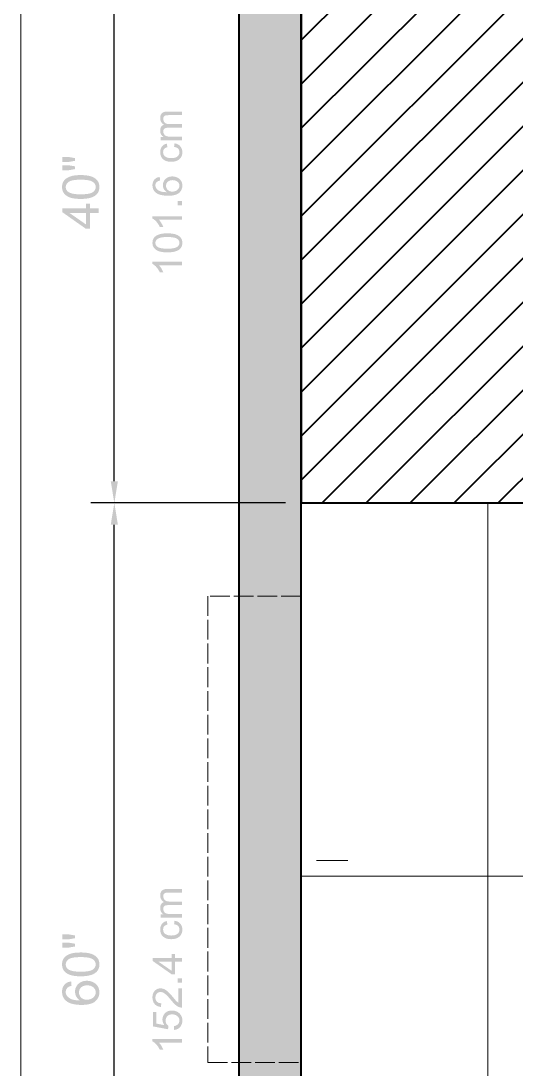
# Model space of a CAD drawing. Header units: inches. Extents: x 0 to 700, y 0 to 895.
# Drawn here: x 0 to 31.8, y 763.6 to 831 of the extents above; entities that cross this region are included whole.
import ezdxf

# ---------------------------------------------------------------- set-up
doc = ezdxf.new("R2010")
doc.units = ezdxf.units.IN
doc.header["$MEASUREMENT"] = 0
doc.linetypes.add('DASHED', pattern=[1.524, 1.27, -0.254])
for name, color, linetype, lineweight in [('A-COORD-HOLD', 7, 'Continuous', 13), ('A-DIMS-IMP', 7, 'Continuous', 13), ('A-DIMS-MET', 7, 'Continuous', 13), ('A-ELEV-LINE', 7, 'Continuous', 13), ('A-FIXT-PLMB', 7, 'Continuous', 18), ('A-FLOR-PATT', 7, 'Continuous', 13), ('A-WALL-EXIST', 7, 'Continuous', 40), ('A-WALL-NEW', 7, 'Continuous', 40)]:
    doc.layers.add(name, color=color, linetype=linetype, lineweight=lineweight)

msp = doc.modelspace()

# ---------------------------------------------------------------- hatches: boundary and pattern name
at = {"layer": 'A-DIMS-IMP'}
h = msp.add_hatch(color=7, dxfattribs=at)
h.paths.add_polyline_path([(5, 818.653), (4.437, 818.653), (4.437, 817.633), (4.173, 817.633), (2.65, 818.706), (2.65, 818.941), (4.173, 818.941), (4.173, 819.259), (4.437, 819.259), (4.437, 818.941), (5, 818.941), (5, 818.653)])
h.paths.add_polyline_path([(4.173, 818.653), (3.113, 818.653), (4.173, 817.917), (4.173, 818.653)])
h.paths.add_polyline_path([(3.841, 819.554), (3.739, 819.555), (3.643, 819.559), (3.551, 819.566), (3.465, 819.575), (3.384, 819.587), (3.307, 819.602), (3.236, 819.619), (3.17, 819.639), (3.108, 819.662), (3.05, 819.687), (2.996, 819.715), (2.945, 819.746), (2.898, 819.779), (2.854, 819.815), (2.815, 819.853), (2.778, 819.894), (2.746, 819.938), (2.718, 819.984), (2.694, 820.033), (2.675, 820.085), (2.66, 820.14), (2.649, 820.197), (2.643, 820.257), (2.64, 820.32), (2.645, 820.411), (2.659, 820.497), (2.683, 820.577), (2.717, 820.652), (2.759, 820.72), (2.809, 820.782), (2.869, 820.838), (2.936, 820.887), (3.012, 820.931), (3.095, 820.97), (3.187, 821.004), (3.286, 821.033), (3.339, 821.046), (3.398, 821.056), (3.46, 821.065), (3.527, 821.073), (3.599, 821.079), (3.675, 821.083), (3.756, 821.085), (3.841, 821.086), (3.942, 821.085), (4.038, 821.081), (4.129, 821.074), (4.215, 821.065), (4.296, 821.053), (4.372, 821.038), (4.443, 821.021), (4.509, 821.001), (4.57, 820.979), (4.629, 820.953), (4.683, 820.926), (4.734, 820.895), (4.781, 820.862), (4.825, 820.826), (4.865, 820.788), (4.901, 820.747), (4.934, 820.703), (4.962, 820.657), (4.986, 820.608), (5.005, 820.556), (5.021, 820.501), (5.031, 820.443), (5.038, 820.383), (5.04, 820.32), (5.036, 820.237), (5.025, 820.159), (5.006, 820.085), (4.979, 820.016), (4.945, 819.952), (4.903, 819.892), (4.854, 819.837), (4.796, 819.786), (4.717, 819.732), (4.627, 819.684), (4.525, 819.644), (4.411, 819.612), (4.286, 819.586), (4.149, 819.568), (4.001, 819.557), (3.841, 819.554)])
h.paths.add_polyline_path([(3.841, 819.85), (3.98, 819.852), (4.106, 819.859), (4.221, 819.869), (4.323, 819.884), (4.413, 819.903), (4.491, 819.926), (4.557, 819.954), (4.611, 819.986), (4.656, 820.02), (4.695, 820.057), (4.728, 820.096), (4.755, 820.137), (4.776, 820.18), (4.791, 820.224), (4.8, 820.271), (4.803, 820.32), (4.8, 820.369), (4.791, 820.415), (4.776, 820.46), (4.755, 820.503), (4.728, 820.544), (4.695, 820.582), (4.656, 820.619), (4.61, 820.654), (4.556, 820.686), (4.49, 820.713), (4.412, 820.737), (4.322, 820.756), (4.22, 820.77), (4.106, 820.781), (3.979, 820.787), (3.841, 820.789), (3.702, 820.787), (3.575, 820.781), (3.461, 820.77), (3.358, 820.756), (3.268, 820.737), (3.19, 820.713), (3.124, 820.686), (3.07, 820.654), (3.025, 820.619), (2.987, 820.582), (2.954, 820.543), (2.927, 820.502), (2.906, 820.459), (2.891, 820.413), (2.882, 820.366), (2.879, 820.317), (2.882, 820.268), (2.89, 820.222), (2.903, 820.179), (2.921, 820.138), (2.945, 820.099), (2.974, 820.064), (3.008, 820.03), (3.048, 819.999), (3.107, 819.964), (3.178, 819.934), (3.26, 819.908), (3.353, 819.887), (3.458, 819.871), (3.574, 819.859), (3.702, 819.852), (3.841, 819.85)])
h.paths.add_polyline_path([(3.482, 821.474), (3.035, 821.394), (2.65, 821.394), (2.65, 821.722), (3.035, 821.722), (3.482, 821.65), (3.482, 821.474)])
h.paths.add_polyline_path([(3.482, 822.005), (3.035, 821.926), (2.65, 821.926), (2.65, 822.255), (3.035, 822.255), (3.482, 822.178), (3.482, 822.005)])
h = msp.add_hatch(color=7, dxfattribs=at)
h.paths.add_polyline_path([(3.225, 769.225), (3.248, 768.938), (3.169, 768.917), (3.101, 768.892), (3.045, 768.862), (3.001, 768.829), (2.972, 768.799), (2.947, 768.767), (2.926, 768.734), (2.908, 768.698), (2.895, 768.661), (2.885, 768.623), (2.88, 768.582), (2.878, 768.54), (2.882, 768.474), (2.897, 768.411), (2.921, 768.353), (2.955, 768.298), (3.01, 768.234), (3.077, 768.177), (3.155, 768.126), (3.245, 768.084), (3.295, 768.065), (3.35, 768.049), (3.411, 768.035), (3.476, 768.024), (3.546, 768.015), (3.622, 768.008), (3.702, 768.004), (3.788, 768.002), (3.714, 768.057), (3.65, 768.118), (3.596, 768.184), (3.552, 768.257), (3.519, 768.333), (3.495, 768.411), (3.48, 768.491), (3.476, 768.573), (3.479, 768.643), (3.489, 768.711), (3.505, 768.777), (3.529, 768.84), (3.559, 768.9), (3.595, 768.957), (3.638, 769.012), (3.688, 769.064), (3.743, 769.111), (3.802, 769.153), (3.865, 769.187), (3.931, 769.216), (4.002, 769.238), (4.076, 769.254), (4.155, 769.263), (4.237, 769.267), (4.346, 769.261), (4.45, 769.243), (4.551, 769.213), (4.648, 769.171), (4.738, 769.119), (4.816, 769.058), (4.883, 768.988), (4.939, 768.909), (4.983, 768.823), (5.015, 768.731), (5.034, 768.634), (5.04, 768.531), (5.036, 768.443), (5.023, 768.359), (5.003, 768.279), (4.974, 768.203), (4.936, 768.132), (4.891, 768.065), (4.837, 768.002), (4.775, 767.943), (4.703, 767.889), (4.621, 767.843), (4.527, 767.804), (4.424, 767.772), (4.309, 767.747), (4.183, 767.729), (4.047, 767.718), (3.9, 767.715), (3.736, 767.719), (3.583, 767.731), (3.442, 767.75), (3.312, 767.778), (3.194, 767.813), (3.088, 767.856), (2.993, 767.908), (2.91, 767.967), (2.847, 768.024), (2.792, 768.086), (2.746, 768.153), (2.708, 768.224), (2.678, 768.301), (2.657, 768.382), (2.645, 768.468), (2.64, 768.558), (2.643, 768.626), (2.65, 768.69), (2.662, 768.752), (2.679, 768.81), (2.701, 768.866), (2.728, 768.918), (2.759, 768.967), (2.796, 769.013), (2.837, 769.055), (2.881, 769.092), (2.929, 769.125), (2.981, 769.154), (3.037, 769.179), (3.096, 769.198), (3.159, 769.214), (3.225, 769.225)])
h.paths.add_polyline_path([(4.239, 768.047), (4.312, 768.051), (4.384, 768.063), (4.455, 768.082), (4.524, 768.11), (4.588, 768.145), (4.644, 768.186), (4.692, 768.233), (4.731, 768.287), (4.763, 768.345), (4.785, 768.404), (4.798, 768.464), (4.803, 768.526), (4.801, 768.571), (4.794, 768.614), (4.782, 768.656), (4.766, 768.696), (4.745, 768.734), (4.72, 768.771), (4.69, 768.807), (4.655, 768.84), (4.617, 768.871), (4.575, 768.898), (4.53, 768.92), (4.481, 768.939), (4.43, 768.953), (4.375, 768.963), (4.316, 768.97), (4.255, 768.972), (4.195, 768.97), (4.139, 768.964), (4.086, 768.953), (4.037, 768.939), (3.99, 768.921), (3.947, 768.899), (3.907, 768.872), (3.871, 768.842), (3.838, 768.808), (3.809, 768.773), (3.785, 768.735), (3.765, 768.695), (3.75, 768.653), (3.739, 768.609), (3.733, 768.563), (3.73, 768.515), (3.733, 768.467), (3.739, 768.421), (3.75, 768.376), (3.765, 768.334), (3.785, 768.294), (3.809, 768.255), (3.838, 768.218), (3.871, 768.183), (3.907, 768.151), (3.946, 768.123), (3.988, 768.1), (4.033, 768.081), (4.08, 768.066), (4.13, 768.055), (4.183, 768.049), (4.239, 768.047)])
h.paths.add_polyline_path([(3.841, 769.554), (3.739, 769.555), (3.643, 769.559), (3.551, 769.566), (3.465, 769.575), (3.384, 769.587), (3.307, 769.602), (3.236, 769.619), (3.17, 769.639), (3.108, 769.662), (3.05, 769.687), (2.996, 769.715), (2.945, 769.746), (2.898, 769.779), (2.854, 769.815), (2.815, 769.853), (2.778, 769.894), (2.746, 769.938), (2.718, 769.984), (2.694, 770.033), (2.675, 770.085), (2.66, 770.14), (2.649, 770.197), (2.643, 770.257), (2.64, 770.32), (2.645, 770.411), (2.659, 770.497), (2.683, 770.577), (2.717, 770.652), (2.759, 770.72), (2.809, 770.782), (2.869, 770.838), (2.936, 770.887), (3.012, 770.931), (3.095, 770.97), (3.187, 771.004), (3.286, 771.033), (3.339, 771.046), (3.398, 771.056), (3.46, 771.065), (3.527, 771.073), (3.599, 771.079), (3.675, 771.083), (3.756, 771.085), (3.841, 771.086), (3.942, 771.085), (4.038, 771.081), (4.129, 771.074), (4.215, 771.065), (4.296, 771.053), (4.372, 771.038), (4.443, 771.021), (4.509, 771.001), (4.57, 770.979), (4.629, 770.953), (4.683, 770.926), (4.734, 770.895), (4.781, 770.862), (4.825, 770.826), (4.865, 770.788), (4.901, 770.747), (4.934, 770.703), (4.962, 770.657), (4.986, 770.608), (5.005, 770.556), (5.021, 770.501), (5.031, 770.443), (5.038, 770.383), (5.04, 770.32), (5.036, 770.237), (5.025, 770.159), (5.006, 770.085), (4.979, 770.016), (4.945, 769.952), (4.903, 769.892), (4.854, 769.837), (4.796, 769.786), (4.717, 769.732), (4.627, 769.684), (4.525, 769.644), (4.411, 769.612), (4.286, 769.586), (4.149, 769.568), (4.001, 769.557), (3.841, 769.554)])
h.paths.add_polyline_path([(3.841, 769.85), (3.98, 769.852), (4.106, 769.859), (4.221, 769.869), (4.323, 769.884), (4.413, 769.903), (4.491, 769.926), (4.557, 769.954), (4.611, 769.986), (4.656, 770.02), (4.695, 770.057), (4.728, 770.096), (4.755, 770.137), (4.776, 770.18), (4.791, 770.224), (4.8, 770.271), (4.803, 770.32), (4.8, 770.369), (4.791, 770.415), (4.776, 770.46), (4.755, 770.503), (4.728, 770.544), (4.695, 770.582), (4.656, 770.619), (4.61, 770.654), (4.556, 770.686), (4.49, 770.713), (4.412, 770.737), (4.322, 770.756), (4.22, 770.77), (4.106, 770.781), (3.979, 770.787), (3.841, 770.789), (3.702, 770.787), (3.575, 770.781), (3.461, 770.77), (3.358, 770.756), (3.268, 770.737), (3.19, 770.713), (3.124, 770.686), (3.07, 770.654), (3.025, 770.619), (2.987, 770.582), (2.954, 770.543), (2.927, 770.502), (2.906, 770.459), (2.891, 770.413), (2.882, 770.366), (2.879, 770.317), (2.882, 770.268), (2.89, 770.222), (2.903, 770.179), (2.921, 770.138), (2.945, 770.099), (2.974, 770.064), (3.008, 770.03), (3.048, 769.999), (3.107, 769.964), (3.178, 769.934), (3.26, 769.908), (3.353, 769.887), (3.458, 769.871), (3.574, 769.859), (3.702, 769.852), (3.841, 769.85)])
h.paths.add_polyline_path([(3.482, 771.474), (3.035, 771.394), (2.65, 771.394), (2.65, 771.722), (3.035, 771.722), (3.482, 771.65), (3.482, 771.474)])
h.paths.add_polyline_path([(3.482, 772.005), (3.035, 771.926), (2.65, 771.926), (2.65, 772.255), (3.035, 772.255), (3.482, 772.178), (3.482, 772.005)])
at = {"layer": 'A-DIMS-MET'}
h = msp.add_hatch(color=7, dxfattribs=at)
h.paths.add_polyline_path([(10.34, 815.522), (10.34, 815.291), (8.869, 815.291), (8.948, 815.197), (9.021, 815.089), (9.087, 814.966), (9.147, 814.828), (8.924, 814.828), (8.875, 814.924), (8.823, 815.012), (8.768, 815.091), (8.71, 815.163), (8.65, 815.227), (8.586, 815.283), (8.52, 815.332), (8.451, 815.372), (8.451, 815.522), (10.34, 815.522)])
h.paths.add_polyline_path([(8.451, 816.727), (8.455, 816.802), (8.466, 816.871), (8.485, 816.936), (8.511, 816.995), (8.545, 817.051), (8.586, 817.101), (8.635, 817.146), (8.691, 817.187), (8.755, 817.223), (8.827, 817.254), (8.906, 817.28), (8.992, 817.302), (9.086, 817.319), (9.187, 817.331), (9.296, 817.338), (9.413, 817.34), (9.53, 817.338), (9.64, 817.33), (9.742, 817.318), (9.836, 817.301), (9.923, 817.278), (10.002, 817.251), (10.072, 817.219), (10.135, 817.182), (10.191, 817.14), (10.239, 817.094), (10.28, 817.044), (10.313, 816.989), (10.339, 816.93), (10.357, 816.867), (10.368, 816.799), (10.372, 816.727), (10.368, 816.653), (10.357, 816.584), (10.338, 816.519), (10.312, 816.46), (10.278, 816.405), (10.237, 816.355), (10.188, 816.309), (10.132, 816.269), (10.069, 816.233), (9.997, 816.202), (9.919, 816.175), (9.832, 816.154), (9.739, 816.137), (9.638, 816.125), (9.529, 816.118), (9.413, 816.116), (9.295, 816.118), (9.185, 816.126), (9.083, 816.138), (8.989, 816.155), (8.902, 816.177), (8.823, 816.205), (8.752, 816.237), (8.689, 816.274), (8.633, 816.316), (8.585, 816.362), (8.544, 816.412), (8.51, 816.467), (8.484, 816.525), (8.466, 816.588), (8.455, 816.656), (8.451, 816.727)])
h.paths.add_polyline_path([(10.182, 816.727), (10.179, 816.772), (10.171, 816.815), (10.157, 816.854), (10.137, 816.89), (10.112, 816.924), (10.081, 816.955), (10.044, 816.983), (10.002, 817.008), (9.953, 817.03), (9.898, 817.05), (9.835, 817.066), (9.765, 817.079), (9.687, 817.09), (9.603, 817.097), (9.512, 817.102), (9.413, 817.103), (9.344, 817.102), (9.278, 817.1), (9.216, 817.097), (9.158, 817.093), (9.104, 817.087), (9.054, 817.08), (9.007, 817.071), (8.965, 817.061), (8.888, 817.038), (8.822, 817.009), (8.766, 816.975), (8.721, 816.936), (8.686, 816.891), (8.661, 816.841), (8.646, 816.786), (8.641, 816.725), (8.644, 816.68), (8.652, 816.638), (8.667, 816.598), (8.687, 816.562), (8.712, 816.528), (8.744, 816.498), (8.781, 816.47), (8.824, 816.445), (8.874, 816.423), (8.93, 816.404), (8.993, 816.388), (9.063, 816.375), (9.14, 816.365), (9.224, 816.357), (9.315, 816.353), (9.413, 816.352), (9.546, 816.354), (9.664, 816.362), (9.768, 816.375), (9.858, 816.394), (9.935, 816.418), (10.001, 816.446), (10.057, 816.48), (10.102, 816.52), (10.137, 816.564), (10.162, 816.613), (10.177, 816.668), (10.182, 816.727)])
h.paths.add_polyline_path([(10.34, 818.443), (10.34, 818.212), (8.869, 818.212), (8.948, 818.118), (9.021, 818.01), (9.087, 817.887), (9.147, 817.749), (8.924, 817.749), (8.875, 817.845), (8.823, 817.933), (8.768, 818.013), (8.71, 818.085), (8.65, 818.149), (8.586, 818.205), (8.52, 818.253), (8.451, 818.293), (8.451, 818.443), (10.34, 818.443)])
h.paths.add_polyline_path([(10.34, 819.415), (10.34, 819.152), (10.077, 819.152), (10.077, 819.415), (10.34, 819.415)])
h.paths.add_polyline_path([(9.371, 819.992), (9.312, 820.034), (9.262, 820.08), (9.219, 820.131), (9.184, 820.185), (9.157, 820.244), (9.137, 820.307), (9.126, 820.374), (9.122, 820.445), (9.124, 820.502), (9.132, 820.556), (9.146, 820.608), (9.164, 820.659), (9.188, 820.706), (9.218, 820.752), (9.252, 820.796), (9.292, 820.837), (9.336, 820.875), (9.383, 820.908), (9.434, 820.936), (9.487, 820.959), (9.543, 820.976), (9.601, 820.989), (9.663, 820.996), (9.728, 820.999), (9.794, 820.996), (9.857, 820.989), (9.918, 820.976), (9.976, 820.959), (10.032, 820.936), (10.085, 820.908), (10.136, 820.876), (10.184, 820.838), (10.228, 820.796), (10.266, 820.751), (10.299, 820.702), (10.325, 820.651), (10.346, 820.596), (10.36, 820.537), (10.369, 820.475), (10.372, 820.41), (10.369, 820.344), (10.36, 820.28), (10.344, 820.219), (10.322, 820.16), (10.294, 820.103), (10.26, 820.05), (10.219, 819.998), (10.172, 819.949), (10.117, 819.905), (10.053, 819.866), (9.978, 819.833), (9.894, 819.807), (9.8, 819.786), (9.697, 819.771), (9.583, 819.762), (9.46, 819.759), (9.338, 819.762), (9.225, 819.77), (9.118, 819.783), (9.02, 819.802), (8.929, 819.826), (8.847, 819.856), (8.772, 819.891), (8.704, 819.931), (8.645, 819.977), (8.593, 820.027), (8.55, 820.082), (8.514, 820.143), (8.487, 820.207), (8.467, 820.277), (8.455, 820.352), (8.451, 820.431), (8.453, 820.483), (8.458, 820.533), (8.468, 820.58), (8.481, 820.626), (8.497, 820.67), (8.517, 820.711), (8.541, 820.751), (8.569, 820.789), (8.6, 820.823), (8.635, 820.855), (8.674, 820.882), (8.716, 820.906), (8.761, 820.927), (8.81, 820.944), (8.863, 820.957), (8.919, 820.967), (8.94, 820.736), (8.87, 820.717), (8.809, 820.693), (8.758, 820.662), (8.716, 820.625), (8.683, 820.582), (8.659, 820.534), (8.645, 820.479), (8.641, 820.418), (8.644, 820.375), (8.652, 820.333), (8.666, 820.292), (8.685, 820.254), (8.709, 820.216), (8.74, 820.181), (8.775, 820.147), (8.817, 820.114), (8.864, 820.084), (8.917, 820.059), (8.977, 820.037), (9.043, 820.019), (9.115, 820.005), (9.194, 819.995), (9.279, 819.989), (9.371, 819.987), (9.371, 819.992)])
h.paths.add_polyline_path([(10.182, 820.405), (10.18, 820.444), (10.174, 820.481), (10.164, 820.516), (10.15, 820.549), (10.132, 820.58), (10.11, 820.61), (10.084, 820.637), (10.054, 820.663), (9.987, 820.706), (9.912, 820.737), (9.831, 820.756), (9.744, 820.762), (9.657, 820.756), (9.577, 820.737), (9.506, 820.706), (9.442, 820.663), (9.414, 820.637), (9.39, 820.609), (9.37, 820.579), (9.353, 820.547), (9.34, 820.513), (9.331, 820.477), (9.325, 820.438), (9.323, 820.398), (9.33, 820.324), (9.351, 820.256), (9.386, 820.192), (9.435, 820.135), (9.464, 820.109), (9.496, 820.086), (9.529, 820.067), (9.565, 820.052), (9.603, 820.04), (9.644, 820.031), (9.686, 820.026), (9.731, 820.024), (9.821, 820.031), (9.904, 820.051), (9.981, 820.085), (10.05, 820.133), (10.081, 820.161), (10.108, 820.19), (10.131, 820.222), (10.149, 820.255), (10.164, 820.29), (10.174, 820.327), (10.18, 820.365), (10.182, 820.405)])
h.paths.add_polyline_path([(9.869, 823.129), (9.932, 823.116), (9.991, 823.099), (10.045, 823.079), (10.095, 823.055), (10.14, 823.028), (10.182, 822.997), (10.218, 822.962), (10.251, 822.924), (10.279, 822.883), (10.304, 822.841), (10.325, 822.798), (10.342, 822.753), (10.355, 822.707), (10.364, 822.66), (10.37, 822.611), (10.372, 822.561), (10.369, 822.489), (10.36, 822.421), (10.345, 822.358), (10.323, 822.298), (10.296, 822.243), (10.263, 822.192), (10.223, 822.146), (10.178, 822.103), (10.127, 822.065), (10.073, 822.032), (10.014, 822.005), (9.952, 821.982), (9.886, 821.964), (9.815, 821.952), (9.741, 821.944), (9.663, 821.942), (9.598, 821.943), (9.537, 821.947), (9.479, 821.955), (9.424, 821.965), (9.372, 821.978), (9.324, 821.994), (9.279, 822.013), (9.238, 822.035), (9.164, 822.084), (9.102, 822.139), (9.052, 822.2), (9.013, 822.267), (8.985, 822.338), (8.965, 822.411), (8.953, 822.485), (8.949, 822.561), (8.955, 822.662), (8.976, 822.756), (9.01, 822.842), (9.058, 822.921), (9.086, 822.956), (9.119, 822.988), (9.154, 823.017), (9.192, 823.041), (9.234, 823.063), (9.279, 823.08), (9.327, 823.094), (9.378, 823.105), (9.413, 822.882), (9.348, 822.862), (9.293, 822.836), (9.245, 822.805), (9.206, 822.769), (9.176, 822.728), (9.154, 822.681), (9.141, 822.629), (9.137, 822.571), (9.139, 822.524), (9.146, 822.48), (9.156, 822.439), (9.171, 822.401), (9.191, 822.366), (9.214, 822.333), (9.242, 822.304), (9.274, 822.278), (9.31, 822.254), (9.35, 822.234), (9.393, 822.217), (9.439, 822.203), (9.488, 822.192), (9.541, 822.184), (9.598, 822.179), (9.658, 822.178), (9.719, 822.179), (9.776, 822.184), (9.83, 822.191), (9.88, 822.202), (9.927, 822.216), (9.97, 822.233), (10.01, 822.253), (10.046, 822.276), (10.078, 822.301), (10.105, 822.33), (10.129, 822.361), (10.148, 822.395), (10.163, 822.432), (10.174, 822.471), (10.18, 822.514), (10.182, 822.558), (10.177, 822.629), (10.161, 822.691), (10.134, 822.746), (10.097, 822.792), (10.049, 822.831), (9.99, 822.862), (9.921, 822.885), (9.841, 822.9), (9.869, 823.129)])
h.paths.add_polyline_path([(10.34, 825.172), (10.34, 824.941), (9.481, 824.941), (9.435, 824.94), (9.393, 824.938), (9.354, 824.934), (9.319, 824.928), (9.286, 824.919), (9.255, 824.905), (9.226, 824.886), (9.199, 824.862), (9.177, 824.832), (9.16, 824.794), (9.151, 824.749), (9.147, 824.696), (9.153, 824.631), (9.171, 824.57), (9.201, 824.513), (9.242, 824.461), (9.268, 824.438), (9.297, 824.418), (9.33, 824.401), (9.367, 824.387), (9.407, 824.377), (9.451, 824.369), (9.499, 824.364), (9.55, 824.363), (10.34, 824.363), (10.34, 824.132), (9.455, 824.132), (9.374, 824.128), (9.306, 824.116), (9.252, 824.097), (9.213, 824.07), (9.184, 824.035), (9.164, 823.995), (9.151, 823.947), (9.147, 823.893), (9.154, 823.822), (9.173, 823.758), (9.205, 823.7), (9.25, 823.649), (9.278, 823.627), (9.312, 823.607), (9.352, 823.591), (9.397, 823.577), (9.448, 823.567), (9.504, 823.56), (9.566, 823.555), (9.633, 823.554), (10.34, 823.554), (10.34, 823.323), (8.979, 823.323), (8.979, 823.53), (9.169, 823.53), (9.169, 823.536), (9.117, 823.572), (9.073, 823.613), (9.035, 823.658), (9.004, 823.706), (8.98, 823.759), (8.962, 823.816), (8.952, 823.877), (8.949, 823.942), (8.952, 824.014), (8.964, 824.079), (8.982, 824.137), (9.008, 824.189), (9.042, 824.234), (9.083, 824.272), (9.131, 824.304), (9.187, 824.329), (9.131, 824.369), (9.083, 824.412), (9.042, 824.459), (9.008, 824.51), (8.982, 824.564), (8.964, 824.622), (8.952, 824.684), (8.949, 824.749), (8.95, 824.8), (8.956, 824.848), (8.965, 824.893), (8.977, 824.934), (8.993, 824.972), (9.013, 825.007), (9.036, 825.038), (9.063, 825.066), (9.093, 825.091), (9.127, 825.112), (9.164, 825.131), (9.205, 825.145), (9.25, 825.157), (9.298, 825.165), (9.35, 825.17), (9.405, 825.172), (10.34, 825.172)])
h = msp.add_hatch(color=7, dxfattribs=at)
h.paths.add_polyline_path([(10.34, 765.522), (10.34, 765.291), (8.869, 765.291), (8.948, 765.197), (9.021, 765.089), (9.087, 764.966), (9.147, 764.828), (8.924, 764.828), (8.875, 764.924), (8.823, 765.012), (8.768, 765.091), (8.71, 765.163), (8.65, 765.227), (8.586, 765.283), (8.52, 765.332), (8.451, 765.372), (8.451, 765.522), (10.34, 765.522)])
h.paths.add_polyline_path([(9.21, 766.413), (9.159, 766.5), (9.122, 766.588), (9.1, 766.678), (9.092, 766.77), (9.095, 766.827), (9.103, 766.883), (9.116, 766.937), (9.134, 766.989), (9.157, 767.039), (9.186, 767.088), (9.219, 767.134), (9.258, 767.179), (9.302, 767.22), (9.348, 767.255), (9.398, 767.285), (9.452, 767.31), (9.509, 767.329), (9.57, 767.342), (9.634, 767.35), (9.701, 767.353), (9.77, 767.35), (9.836, 767.342), (9.899, 767.328), (9.96, 767.309), (10.018, 767.284), (10.073, 767.254), (10.126, 767.218), (10.176, 767.176), (10.222, 767.13), (10.262, 767.081), (10.296, 767.028), (10.323, 766.972), (10.345, 766.912), (10.36, 766.849), (10.369, 766.782), (10.372, 766.712), (10.37, 766.654), (10.364, 766.599), (10.353, 766.545), (10.339, 766.493), (10.32, 766.443), (10.297, 766.395), (10.27, 766.349), (10.239, 766.305), (10.204, 766.265), (10.165, 766.229), (10.122, 766.197), (10.075, 766.17), (10.024, 766.148), (9.968, 766.13), (9.909, 766.117), (9.846, 766.108), (9.828, 766.349), (9.912, 766.368), (9.984, 766.395), (10.045, 766.431), (10.094, 766.475), (10.133, 766.526), (10.16, 766.582), (10.177, 766.644), (10.182, 766.712), (10.18, 766.755), (10.174, 766.796), (10.164, 766.834), (10.149, 766.871), (10.13, 766.905), (10.108, 766.938), (10.081, 766.968), (10.05, 766.997), (9.979, 767.044), (9.902, 767.078), (9.816, 767.099), (9.723, 767.106), (9.675, 767.104), (9.63, 767.099), (9.587, 767.09), (9.547, 767.078), (9.509, 767.062), (9.474, 767.043), (9.441, 767.02), (9.412, 766.994), (9.385, 766.965), (9.362, 766.934), (9.342, 766.901), (9.326, 766.866), (9.313, 766.83), (9.305, 766.791), (9.299, 766.75), (9.297, 766.707), (9.3, 766.653), (9.309, 766.602), (9.323, 766.555), (9.343, 766.511), (9.368, 766.47), (9.399, 766.432), (9.436, 766.397), (9.478, 766.366), (9.453, 766.148), (8.486, 766.331), (8.486, 767.263), (8.709, 767.263), (8.709, 766.514), (9.21, 766.413)])
h.paths.add_polyline_path([(10.34, 768.784), (10.34, 767.539), (10.26, 767.546), (10.18, 767.567), (10.099, 767.601), (10.018, 767.65), (9.976, 767.681), (9.932, 767.718), (9.884, 767.76), (9.835, 767.809), (9.782, 767.864), (9.728, 767.925), (9.67, 767.992), (9.61, 768.065), (9.535, 768.155), (9.458, 768.241), (9.379, 768.321), (9.298, 768.397), (9.257, 768.431), (9.216, 768.461), (9.175, 768.486), (9.134, 768.507), (9.093, 768.523), (9.052, 768.534), (9.01, 768.541), (8.969, 768.543), (8.901, 768.537), (8.839, 768.518), (8.783, 768.487), (8.734, 768.443), (8.693, 768.389), (8.664, 768.329), (8.647, 768.262), (8.641, 768.188), (8.647, 768.114), (8.665, 768.045), (8.695, 767.983), (8.736, 767.928), (8.762, 767.903), (8.79, 767.882), (8.821, 767.863), (8.855, 767.848), (8.893, 767.837), (8.933, 767.828), (8.976, 767.823), (9.022, 767.821), (8.995, 767.584), (8.931, 767.592), (8.87, 767.604), (8.814, 767.621), (8.762, 767.642), (8.713, 767.668), (8.668, 767.698), (8.628, 767.733), (8.591, 767.772), (8.558, 767.815), (8.53, 767.86), (8.506, 767.909), (8.486, 767.96), (8.471, 768.014), (8.46, 768.071), (8.453, 768.131), (8.451, 768.193), (8.453, 768.26), (8.461, 768.324), (8.473, 768.384), (8.489, 768.439), (8.511, 768.492), (8.537, 768.54), (8.568, 768.584), (8.604, 768.625), (8.644, 768.661), (8.685, 768.692), (8.728, 768.719), (8.773, 768.741), (8.821, 768.757), (8.87, 768.769), (8.921, 768.777), (8.974, 768.779), (9.02, 768.777), (9.065, 768.771), (9.11, 768.761), (9.156, 768.747), (9.202, 768.728), (9.248, 768.706), (9.294, 768.679), (9.34, 768.649), (9.389, 768.612), (9.441, 768.568), (9.497, 768.515), (9.557, 768.454), (9.621, 768.385), (9.689, 768.308), (9.76, 768.223), (9.836, 768.13), (9.876, 768.081), (9.915, 768.037), (9.952, 767.997), (9.988, 767.961), (10.022, 767.929), (10.055, 767.902), (10.087, 767.878), (10.117, 767.86), (10.117, 768.784), (10.34, 768.784)])
h.paths.add_polyline_path([(10.34, 769.415), (10.34, 769.152), (10.077, 769.152), (10.077, 769.415), (10.34, 769.415)])
h.paths.add_polyline_path([(9.891, 770.987), (9.891, 770.734), (10.34, 770.734), (10.34, 770.503), (9.891, 770.503), (9.891, 769.688), (9.678, 769.688), (8.46, 770.544), (8.46, 770.734), (9.678, 770.734), (9.678, 770.987), (9.891, 770.987)])
h.paths.add_polyline_path([(9.678, 770.503), (8.829, 770.503), (8.829, 770.498), (9.678, 769.914), (9.678, 770.503)])
h.paths.add_polyline_path([(9.869, 773.129), (9.932, 773.116), (9.991, 773.099), (10.045, 773.079), (10.095, 773.055), (10.14, 773.028), (10.182, 772.997), (10.218, 772.962), (10.251, 772.924), (10.279, 772.883), (10.304, 772.841), (10.325, 772.798), (10.342, 772.753), (10.355, 772.707), (10.364, 772.66), (10.37, 772.611), (10.372, 772.561), (10.369, 772.489), (10.36, 772.421), (10.345, 772.358), (10.323, 772.298), (10.296, 772.243), (10.263, 772.192), (10.223, 772.146), (10.178, 772.103), (10.127, 772.065), (10.073, 772.032), (10.014, 772.005), (9.952, 771.982), (9.886, 771.964), (9.815, 771.952), (9.741, 771.944), (9.663, 771.942), (9.598, 771.943), (9.537, 771.947), (9.479, 771.955), (9.424, 771.965), (9.372, 771.978), (9.324, 771.994), (9.279, 772.013), (9.238, 772.035), (9.164, 772.084), (9.102, 772.139), (9.052, 772.2), (9.013, 772.267), (8.985, 772.338), (8.965, 772.411), (8.953, 772.485), (8.949, 772.561), (8.955, 772.662), (8.976, 772.756), (9.01, 772.842), (9.058, 772.921), (9.086, 772.956), (9.119, 772.988), (9.154, 773.017), (9.192, 773.041), (9.234, 773.063), (9.279, 773.08), (9.327, 773.094), (9.378, 773.105), (9.413, 772.882), (9.348, 772.862), (9.293, 772.836), (9.245, 772.805), (9.206, 772.769), (9.176, 772.728), (9.154, 772.681), (9.141, 772.629), (9.137, 772.571), (9.139, 772.524), (9.146, 772.48), (9.156, 772.439), (9.171, 772.401), (9.191, 772.366), (9.214, 772.333), (9.242, 772.304), (9.274, 772.278), (9.31, 772.254), (9.35, 772.234), (9.393, 772.217), (9.439, 772.203), (9.488, 772.192), (9.541, 772.184), (9.598, 772.179), (9.658, 772.178), (9.719, 772.179), (9.776, 772.184), (9.83, 772.191), (9.88, 772.202), (9.927, 772.216), (9.97, 772.233), (10.01, 772.253), (10.046, 772.276), (10.078, 772.301), (10.105, 772.33), (10.129, 772.361), (10.148, 772.395), (10.163, 772.432), (10.174, 772.471), (10.18, 772.514), (10.182, 772.558), (10.177, 772.629), (10.161, 772.691), (10.134, 772.746), (10.097, 772.792), (10.049, 772.831), (9.99, 772.862), (9.921, 772.885), (9.841, 772.9), (9.869, 773.129)])
h.paths.add_polyline_path([(10.34, 775.172), (10.34, 774.941), (9.481, 774.941), (9.435, 774.94), (9.393, 774.938), (9.354, 774.934), (9.319, 774.928), (9.286, 774.919), (9.255, 774.905), (9.226, 774.886), (9.199, 774.862), (9.177, 774.832), (9.16, 774.794), (9.151, 774.749), (9.147, 774.696), (9.153, 774.631), (9.171, 774.57), (9.201, 774.513), (9.242, 774.461), (9.268, 774.438), (9.297, 774.418), (9.33, 774.401), (9.367, 774.387), (9.407, 774.377), (9.451, 774.369), (9.499, 774.364), (9.55, 774.363), (10.34, 774.363), (10.34, 774.132), (9.455, 774.132), (9.374, 774.128), (9.306, 774.116), (9.252, 774.097), (9.213, 774.07), (9.184, 774.035), (9.164, 773.995), (9.151, 773.947), (9.147, 773.893), (9.154, 773.822), (9.173, 773.758), (9.205, 773.7), (9.25, 773.649), (9.278, 773.627), (9.312, 773.607), (9.352, 773.591), (9.397, 773.577), (9.448, 773.567), (9.504, 773.56), (9.566, 773.555), (9.633, 773.554), (10.34, 773.554), (10.34, 773.323), (8.979, 773.323), (8.979, 773.53), (9.169, 773.53), (9.169, 773.536), (9.117, 773.572), (9.073, 773.613), (9.035, 773.658), (9.004, 773.706), (8.98, 773.759), (8.962, 773.816), (8.952, 773.877), (8.949, 773.942), (8.952, 774.014), (8.964, 774.079), (8.982, 774.137), (9.008, 774.189), (9.042, 774.234), (9.083, 774.272), (9.131, 774.304), (9.187, 774.329), (9.131, 774.369), (9.083, 774.412), (9.042, 774.459), (9.008, 774.51), (8.982, 774.564), (8.964, 774.622), (8.952, 774.684), (8.949, 774.749), (8.95, 774.8), (8.956, 774.848), (8.965, 774.893), (8.977, 774.934), (8.993, 774.972), (9.013, 775.007), (9.036, 775.038), (9.063, 775.066), (9.093, 775.091), (9.127, 775.112), (9.164, 775.131), (9.205, 775.145), (9.25, 775.157), (9.298, 775.165), (9.35, 775.17), (9.405, 775.172), (10.34, 775.172)])
at = {"layer": 'A-WALL-EXIST'}
h = msp.add_hatch(color=8, dxfattribs=at)
h.dxf.hatch_style = 1
h.paths.add_polyline_path([(14, 736), (18, 736), (18, 840), (14, 840)])
at = {"layer": 'A-WALL-NEW'}
h = msp.add_hatch(dxfattribs=at)
h.set_pattern_fill('ANSI31', scale=16)
h.paths.add_polyline_path([(18, 800), (68, 800), (68, 840), (18, 840)])

# ---------------------------------------------------------------- linework, layer by layer
at = {"color": 7}
for p, q in [((6, 801.4), (6, 838.6)), ((17, 800), (4.5, 800)), ((17, 800), (4.5, 800)), ((6, 741.4), (6, 798.6))]:
    msp.add_line(p, q, dxfattribs=at)
at = {"color": 0, "linetype": 'ByBlock'}
for points in [[(6.23, 801.4), (6, 800), (5.77, 801.4)], [(5.77, 798.6), (6, 800), (6.23, 798.6)]]:
    msp.add_solid(points, dxfattribs=at)
at = {"layer": 'A-COORD-HOLD', "linetype": 'DASHED'}
msp.add_lwpolyline([(12, 764), (18, 764), (18, 794), (12, 794)], close=True, dxfattribs=at)
at = {"layer": 'A-ELEV-LINE'}
msp.add_lwpolyline([(0, 0), (250, 0), (250, 895), (0, 895)], close=True, dxfattribs=at)
at = {"layer": 'A-FIXT-PLMB'}
msp.add_line((19, 777), (21, 777), dxfattribs=at)
at = {"layer": 'A-FLOR-PATT'}
for p, q in [((30, 740), (30, 800)), ((18, 776), (68, 776))]:
    msp.add_line(p, q, dxfattribs=at)
for points in [[(68, 640), (218, 640), (218, 840), (18, 840), (18, 740), (68, 740)], [(18, 740), (68, 740), (68, 800), (18, 800)]]:
    msp.add_lwpolyline(points, close=True, dxfattribs=at)
at = {"layer": 'A-WALL-EXIST'}
msp.add_lwpolyline([(14, 736), (18, 736), (18, 840), (14, 840)], close=True, dxfattribs=at)
at = {"layer": 'A-WALL-NEW'}
msp.add_lwpolyline([(18, 800), (68, 800), (68, 840), (18, 840)], close=True, dxfattribs=at)
at = {"layer": 'Defpoints'}
for p in [(6, 800), (18, 800), (18, 800)]:
    msp.add_point(p, dxfattribs=at)

doc.saveas('drawing.dxf')
